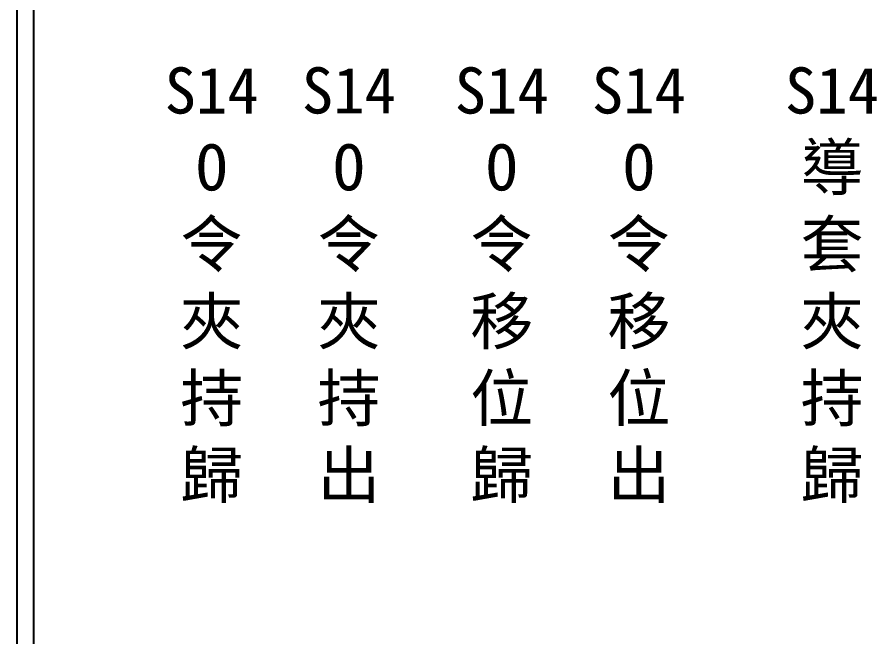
# Model space of a CAD drawing. Extents: x 275 to 562, y 265 to 469.
# Drawn here: x 274.9 to 340.1, y 311.9 to 358.9 of the extents above; entities that cross this region are included whole.
import ezdxf

# ---------------------------------------------------------------- set-up
doc = ezdxf.new("R2010")
doc.units = 0
doc.layers.add('圖框層', color=7, linetype='CONTINUOUS')
doc.layers.add('標尺寸層', color=3, linetype='CONTINUOUS')
doc.styles.add('CNS', font='romanc.shx', dxfattribs={"bigfont": 'chineset.shx'})

msp = doc.modelspace()

# ---------------------------------------------------------------- linework, layer by layer
at = {"layer": '圖框層', "color": 7}
for p, q in [((274.898, 264.945), (274.898, 468.914)), ((276.148, 266.195), (276.148, 467.665))]:
    msp.add_line(p, q, dxfattribs=at)

# ---------------------------------------------------------------- texts
at = {"layer": '標尺寸層', "color": 7, "char_height": 3.5, "width": 4.96081, "attachment_point": 5, "style": 'CNS'}
for s, insert in [('{\\fDFKai-SB|b0|i0|c136|p65;S14\\PO令夾持歸}', (289.655, 338.618)), ('{\\fDFKai-SB|b0|i0|c136|p65;S14\\PO令夾持出}', (300.061, 338.618)), ('{\\fDFKai-SB|b0|i0|c136|p65;S14\\PO令移位歸}', (311.655, 338.618)), ('{\\fDFKai-SB|b0|i0|c136|p65;S14\\PO令移位出}', (322.061, 338.618)), ('{\\fDFKai-SB|b0|i0|c136|p65;S14\\P導套夾持歸}', (336.711, 338.618))]:
    msp.add_mtext(s, dxfattribs=dict(at, insert=insert))

doc.saveas('drawing.dxf')
